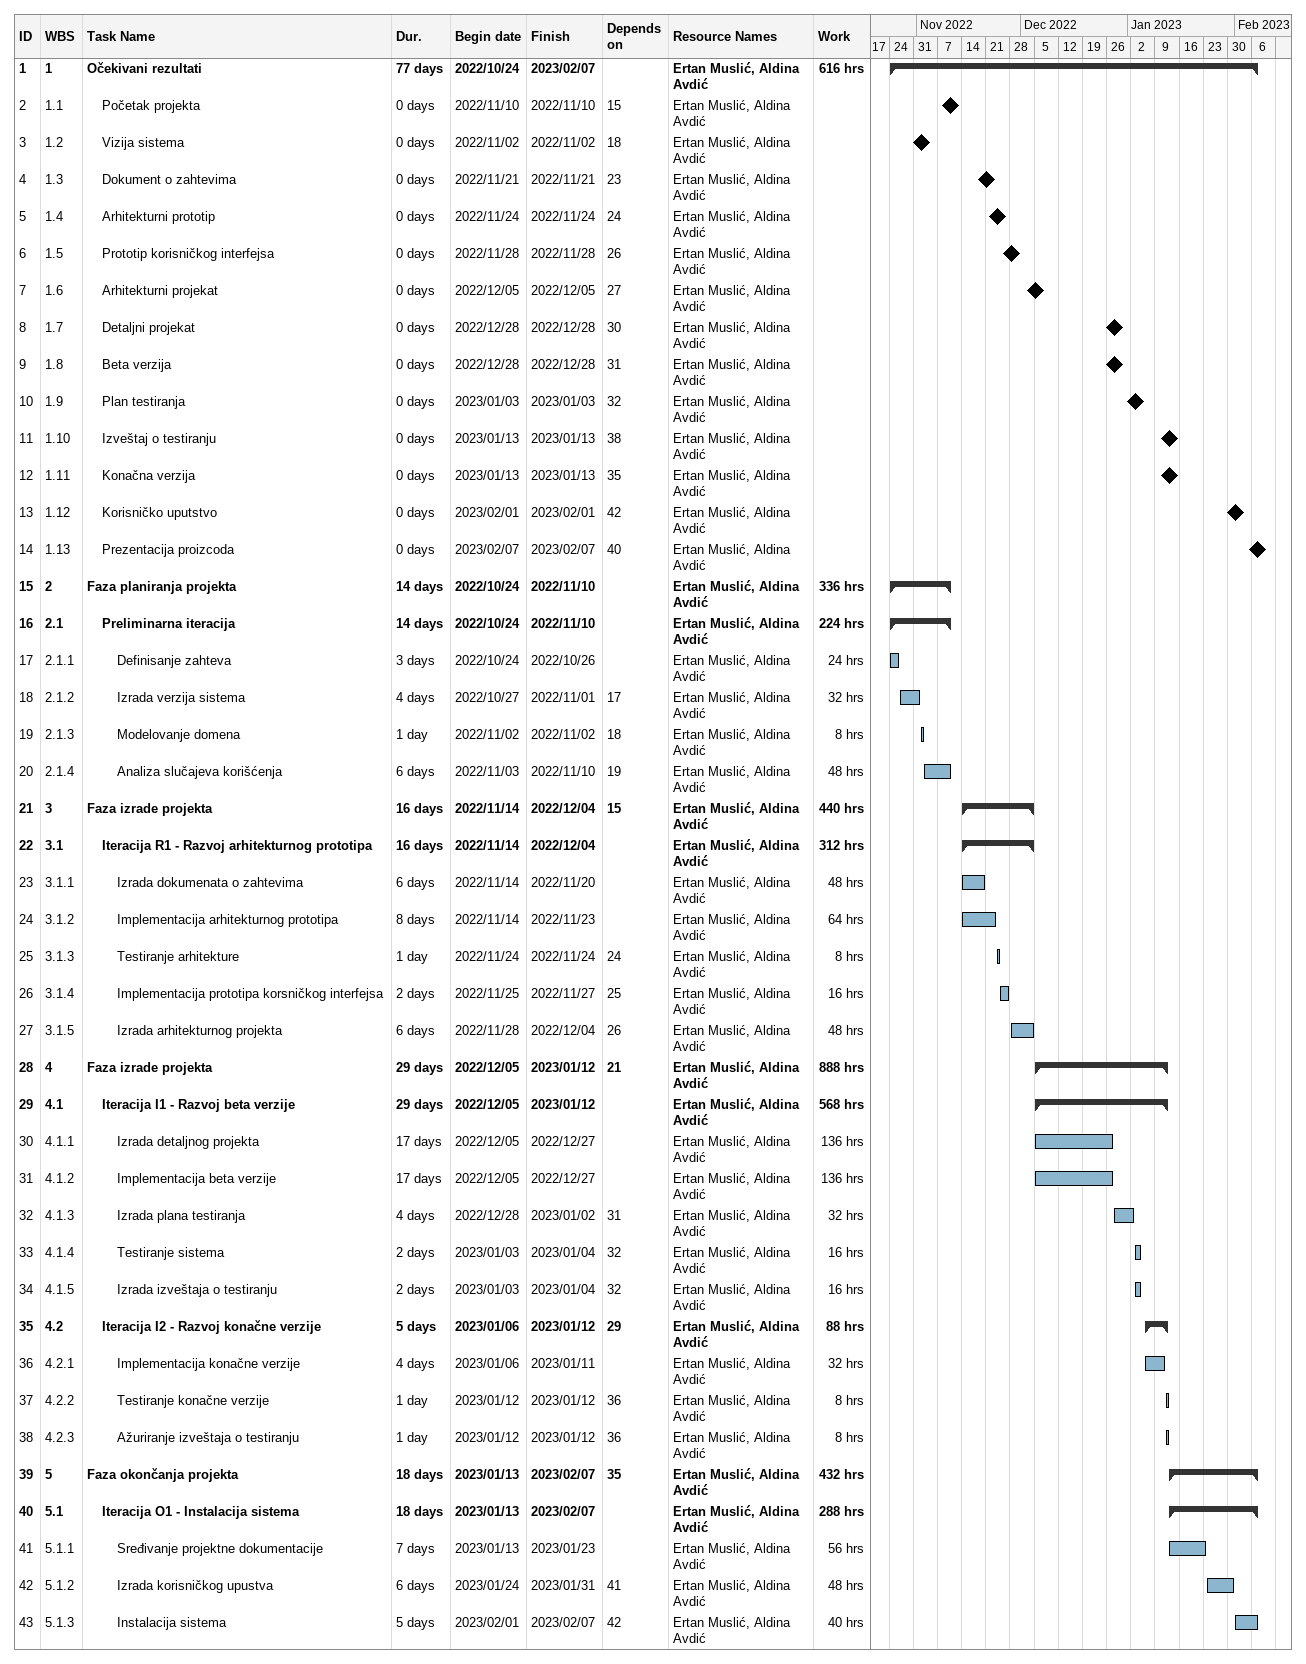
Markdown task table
| ID | WBS | Task | Duration | Start | Finish | Predecessors | Resources | Work (h) |
|---|---|---|---|---|---|---|---|---|
| 1 | 1 | **Očekivani rezultati** | 77d | 2022-10-24 | 2023-02-07 |  | Ertan Muslić, Aldina Avdić | 616 |
| 2 | 1.1 | Početak projekta | 0d | 2022-11-10 | 2022-11-10 | 15 | Ertan Muslić, Aldina Avdić |  |
| 3 | 1.2 | Vizija sistema | 0d | 2022-11-02 | 2022-11-02 | 18 | Ertan Muslić, Aldina Avdić |  |
| 4 | 1.3 | Dokument o zahtevima | 0d | 2022-11-21 | 2022-11-21 | 23 | Ertan Muslić, Aldina Avdić |  |
| 5 | 1.4 | Arhitekturni prototip | 0d | 2022-11-24 | 2022-11-24 | 24 | Ertan Muslić, Aldina Avdić |  |
| 6 | 1.5 | Prototip korisničkog interfejsa | 0d | 2022-11-28 | 2022-11-28 | 26 | Ertan Muslić, Aldina Avdić |  |
| 7 | 1.6 | Arhitekturni projekat | 0d | 2022-12-05 | 2022-12-05 | 27 | Ertan Muslić, Aldina Avdić |  |
| 8 | 1.7 | Detaljni projekat | 0d | 2022-12-28 | 2022-12-28 | 30 | Ertan Muslić, Aldina Avdić |  |
| 9 | 1.8 | Beta verzija | 0d | 2022-12-28 | 2022-12-28 | 31 | Ertan Muslić, Aldina Avdić |  |
| 10 | 1.9 | Plan testiranja | 0d | 2023-01-03 | 2023-01-03 | 32 | Ertan Muslić, Aldina Avdić |  |
| 11 | 1.10 | Izveštaj o testiranju | 0d | 2023-01-13 | 2023-01-13 | 38 | Ertan Muslić, Aldina Avdić |  |
| 12 | 1.11 | Konačna verzija | 0d | 2023-01-13 | 2023-01-13 | 35 | Ertan Muslić, Aldina Avdić |  |
| 13 | 1.12 | Korisničko uputstvo | 0d | 2023-02-01 | 2023-02-01 | 42 | Ertan Muslić, Aldina Avdić |  |
| 14 | 1.13 | Prezentacija proizcoda | 0d | 2023-02-07 | 2023-02-07 | 40 | Ertan Muslić, Aldina Avdić |  |
| 15 | 2 | **Faza planiranja projekta** | 14d | 2022-10-24 | 2022-11-10 |  | Ertan Muslić, Aldina Avdić | 336 |
| 16 | 2.1 | **Preliminarna iteracija** | 14d | 2022-10-24 | 2022-11-10 |  | Ertan Muslić, Aldina Avdić | 224 |
| 17 | 2.1.1 | Definisanje zahteva | 3d | 2022-10-24 | 2022-10-26 |  | Ertan Muslić, Aldina Avdić | 24 |
| 18 | 2.1.2 | Izrada verzija sistema | 4d | 2022-10-27 | 2022-11-01 | 17 | Ertan Muslić, Aldina Avdić | 32 |
| 19 | 2.1.3 | Modelovanje domena | 1d | 2022-11-02 | 2022-11-02 | 18 | Ertan Muslić, Aldina Avdić | 8 |
| 20 | 2.1.4 | Analiza slučajeva korišćenja | 6d | 2022-11-03 | 2022-11-10 | 19 | Ertan Muslić, Aldina Avdić | 48 |
| 21 | 3 | **Faza izrade projekta** | 16d | 2022-11-14 | 2022-12-04 | 15 | Ertan Muslić, Aldina Avdić | 440 |
| 22 | 3.1 | **Iteracija R1 - Razvoj arhitekturnog prototipa** | 16d | 2022-11-14 | 2022-12-04 |  | Ertan Muslić, Aldina Avdić | 312 |
| 23 | 3.1.1 | Izrada dokumenata o zahtevima | 6d | 2022-11-14 | 2022-11-20 |  | Ertan Muslić, Aldina Avdić | 48 |
| 24 | 3.1.2 | Implementacija arhitekturnog prototipa | 8d | 2022-11-14 | 2022-11-23 |  | Ertan Muslić, Aldina Avdić | 64 |
| 25 | 3.1.3 | Testiranje arhitekture | 1d | 2022-11-24 | 2022-11-24 | 24 | Ertan Muslić, Aldina Avdić | 8 |
| 26 | 3.1.4 | Implementacija prototipa korsničkog interfejsa | 2d | 2022-11-25 | 2022-11-27 | 25 | Ertan Muslić, Aldina Avdić | 16 |
| 27 | 3.1.5 | Izrada arhitekturnog projekta | 6d | 2022-11-28 | 2022-12-04 | 26 | Ertan Muslić, Aldina Avdić | 48 |
| 28 | 4 | **Faza izrade projekta** | 29d | 2022-12-05 | 2023-01-12 | 21 | Ertan Muslić, Aldina Avdić | 888 |
| 29 | 4.1 | **Iteracija I1 - Razvoj beta verzije** | 29d | 2022-12-05 | 2023-01-12 |  | Ertan Muslić, Aldina Avdić | 568 |
| 30 | 4.1.1 | Izrada detaljnog projekta | 17d | 2022-12-05 | 2022-12-27 |  | Ertan Muslić, Aldina Avdić | 136 |
| 31 | 4.1.2 | Implementacija beta verzije | 17d | 2022-12-05 | 2022-12-27 |  | Ertan Muslić, Aldina Avdić | 136 |
| 32 | 4.1.3 | Izrada plana testiranja | 4d | 2022-12-28 | 2023-01-02 | 31 | Ertan Muslić, Aldina Avdić | 32 |
| 33 | 4.1.4 | Testiranje sistema | 2d | 2023-01-03 | 2023-01-04 | 32 | Ertan Muslić, Aldina Avdić | 16 |
| 34 | 4.1.5 | Izrada izveštaja o testiranju | 2d | 2023-01-03 | 2023-01-04 | 32 | Ertan Muslić, Aldina Avdić | 16 |
| 35 | 4.2 | **Iteracija I2 - Razvoj konačne verzije** | 5d | 2023-01-06 | 2023-01-12 | 29 | Ertan Muslić, Aldina Avdić | 88 |
| 36 | 4.2.1 | Implementacija konačne verzije | 4d | 2023-01-06 | 2023-01-11 |  | Ertan Muslić, Aldina Avdić | 32 |
| 37 | 4.2.2 | Testiranje konačne verzije | 1d | 2023-01-12 | 2023-01-12 | 36 | Ertan Muslić, Aldina Avdić | 8 |
| 38 | 4.2.3 | Ažuriranje izveštaja o testiranju | 1d | 2023-01-12 | 2023-01-12 | 36 | Ertan Muslić, Aldina Avdić | 8 |
| 39 | 5 | **Faza okončanja projekta** | 18d | 2023-01-13 | 2023-02-07 | 35 | Ertan Muslić, Aldina Avdić | 432 |
| 40 | 5.1 | **Iteracija O1 - Instalacija sistema** | 18d | 2023-01-13 | 2023-02-07 |  | Ertan Muslić, Aldina Avdić | 288 |
| 41 | 5.1.1 | Sređivanje projektne dokumentacije | 7d | 2023-01-13 | 2023-01-23 |  | Ertan Muslić, Aldina Avdić | 56 |
| 42 | 5.1.2 | Izrada korisničkog upustva | 6d | 2023-01-24 | 2023-01-31 | 41 | Ertan Muslić, Aldina Avdić | 48 |
| 43 | 5.1.3 | Instalacija sistema | 5d | 2023-02-01 | 2023-02-07 | 42 | Ertan Muslić, Aldina Avdić | 40 |
